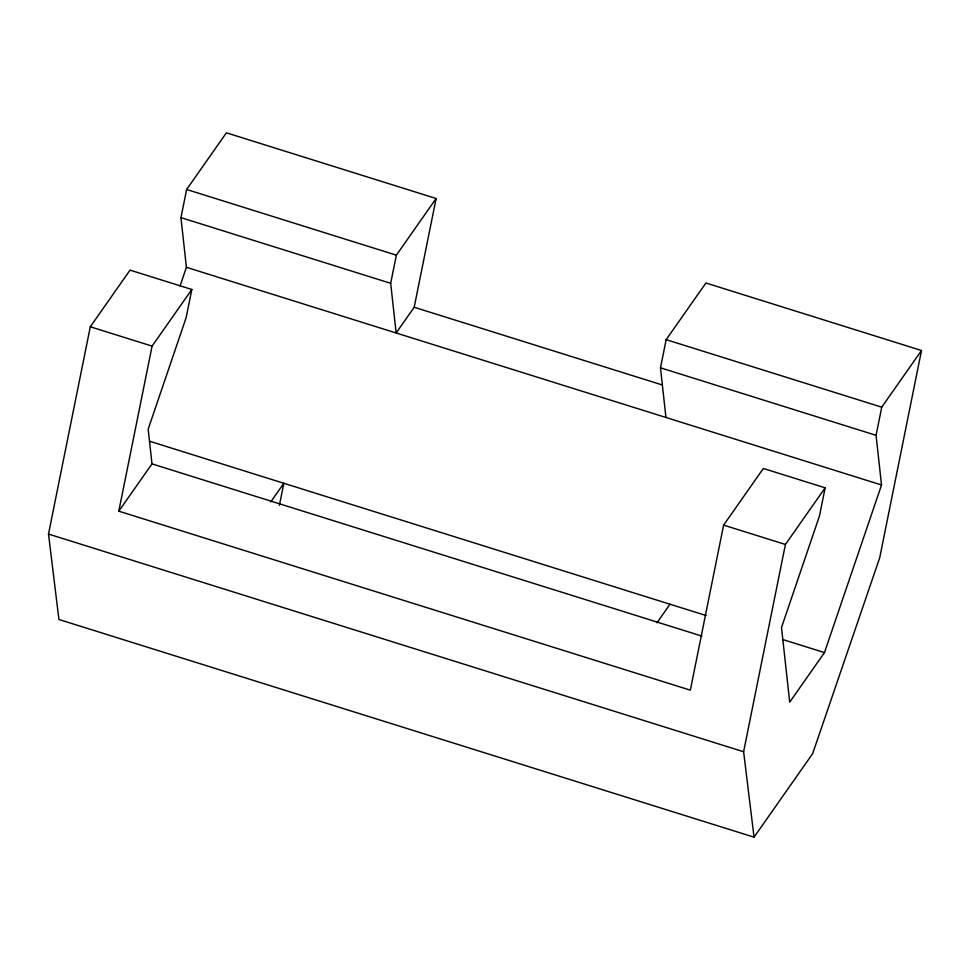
<?xml version="1.0" encoding="UTF-8"?>
<svg xmlns="http://www.w3.org/2000/svg" width="970" height="970" viewBox="0 0 970 970"><rect width="100%" height="100%" fill="white"/><g stroke="black" fill="none" stroke-linecap="round" stroke-linejoin="round"><path stroke-width="1.45" d="M921.5 350.509L879.705 557.786L812.642 753.666L754.042 837.183L58.927 619.49L48.5 534.058L90.295 326.769L130.041 270.133L191.83 289.484L186.143 317.639L148.18 429.189L151.999 463.878L118.801 511.178L690.337 690.167L723.62 525.109L763.354 468.474L825.143 487.825L819.468 515.979L781.505 627.529L789.701 702.159L824.476 652.592L881.524 484.988L876.068 435.324L881.742 407.17L921.5 350.509L705.918 282.998L666.16 339.658L660.485 367.812L665.941 417.476M118.801 511.178L152.084 346.12L191.83 289.484M180.068 285.92L186.41 267.308L180.953 217.632L186.628 189.477L226.386 132.817L436.124 198.498L414.19 307.26L396.148 332.989L390.68 283.313L396.366 255.171L436.124 198.498M279.409 505.273L283.834 483.278L270.8 501.866M754.042 837.183L743.614 751.75L785.409 544.461L825.143 487.825M656.969 622.801L670.015 604.225M186.628 189.477L396.366 255.171M666.16 339.658L881.742 407.17M180.953 217.632L390.68 283.313M660.485 367.812L876.068 435.324M414.19 307.26L662.352 384.981M186.41 267.308L881.524 484.988M90.295 326.769L152.084 346.12M723.62 525.109L785.409 544.461M149.574 441.229L706.099 615.526M782.608 639.485L824.476 652.592M151.999 463.878L701.88 636.09M48.5 534.058L743.614 751.75"/></g></svg>
